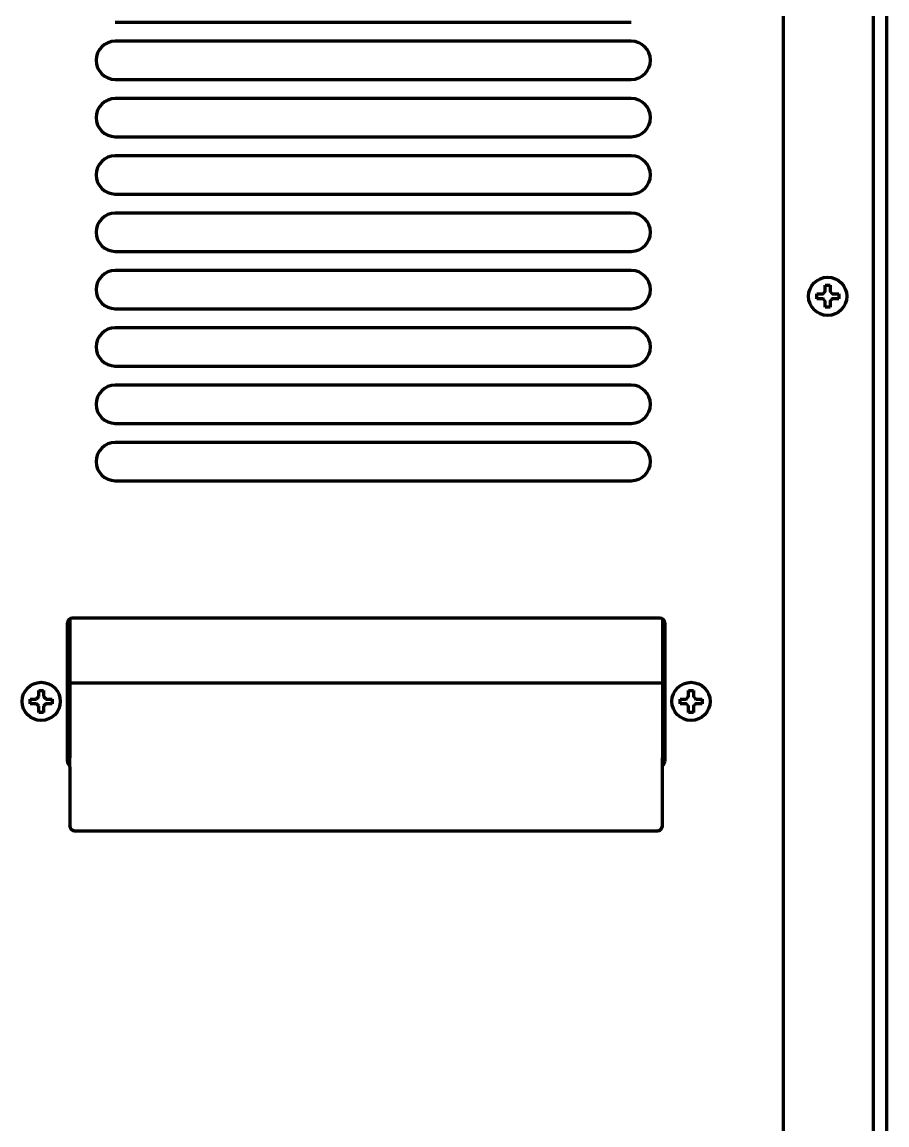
# Model space of a CAD drawing. Header units: inches. Extents: x 904 to 7172, y 213 to 5528.
# Drawn here: x 6954.6 to 7135.6, y 3264.5 to 3495.3 of the extents above; entities that cross this region are included whole.
import ezdxf

# ---------------------------------------------------------------- set-up
doc = ezdxf.new("R2010")
doc.units = ezdxf.units.IN

msp = doc.modelspace()

# ---------------------------------------------------------------- linework, layer by layer
at = {"linetype": 'Continuous', "lineweight": 70}
for p, q in [((7135.64, 2038.72), (7135.64, 3690.24)), ((7132.84, 2379.32), (7132.84, 3680.3)), ((7113.94, 3675.37), (7113.94, 2377.32)), ((6974.14, 3495.32), (7082.14, 3495.32)), ((7082.14, 3491.32), (6974.14, 3491.32)), ((6974.14, 3483.32), (7082.14, 3483.32)), ((7082.14, 3479.32), (6974.14, 3479.32)), ((6974.14, 3471.32), (7082.14, 3471.32)), ((7082.14, 3467.32), (6974.14, 3467.32)), ((6974.14, 3459.32), (7082.14, 3459.32)), ((7082.14, 3455.32), (6974.14, 3455.32)), ((6974.14, 3447.32), (7082.14, 3447.32)), ((7082.14, 3443.32), (6974.14, 3443.32)), ((7120.94, 3437.92), (7120.94, 3438.42)), ((7120.94, 3437.42), (7120.94, 3437.92)), ((7125.54, 3438.42), (7125.54, 3437.92)), ((7125.54, 3437.92), (7125.54, 3437.42)), ((6974.14, 3435.32), (7082.14, 3435.32)), ((7082.14, 3431.32), (6974.14, 3431.32)), ((6974.14, 3423.32), (7082.14, 3423.32)), ((7082.14, 3419.32), (6974.14, 3419.32)), ((6974.14, 3411.32), (7082.14, 3411.32)), ((7082.14, 3407.32), (6974.14, 3407.32)), ((6974.14, 3399.32), (7082.14, 3399.32)), ((6964.14, 3340.57), (6964.14, 3369.57)), ((6964.64, 3370.44), (6964.64, 3341.77)), ((7088.14, 3370.57), (6965.14, 3370.57)), ((7088.64, 3370.44), (7088.64, 3341.77)), ((7089.14, 3369.57), (7089.14, 3340.57)), ((7088.64, 3356.9), (6964.64, 3356.9)), ((6956.34, 3353.12), (6956.34, 3353.62)), ((6956.34, 3352.62), (6956.34, 3353.12)), ((6960.94, 3353.62), (6960.94, 3353.12)), ((6960.94, 3353.12), (6960.94, 3352.62)), ((7092.34, 3353.12), (7092.34, 3353.62)), ((7092.34, 3352.62), (7092.34, 3353.12)), ((7096.94, 3353.62), (7096.94, 3353.12)), ((7096.94, 3353.12), (7096.94, 3352.62)), ((6964.64, 3341.76), (6964.64, 3341.32)), ((6964.64, 3339.43), (6964.64, 3341.32)), ((7088.64, 3341.76), (7088.64, 3341.32)), ((7088.64, 3339.43), (7088.64, 3341.32)), ((6964.64, 3339.43), (6964.64, 3327.05)), ((7089.06, 3339.86), (7088.64, 3340.28)), ((7088.64, 3327.05), (7088.64, 3339.43)), ((7089.04, 3339.88), (7088.67, 3340.25)), ((6964.64, 3327.02), (6964.64, 3327.05)), ((7088.64, 3327.02), (7088.64, 3327.05)), ((6965.64, 3326.05), (7087.64, 3326.05)), ((6965.64, 3326.02), (7087.64, 3326.02))]:
    msp.add_line(p, q, dxfattribs=at)
for centre in [(7123.24, 3437.92), (6958.64, 3353.12), (7094.64, 3353.12)]:
    msp.add_circle(centre, 4, dxfattribs=at)
for centre, radius, start, end in [((6974.14, 3487.32), 4, 90, 270), ((7082.14, 3487.32), 4, 270, 90), ((6974.14, 3475.32), 4, 90, 270), ((7082.14, 3475.32), 4, 270, 90), ((6974.14, 3463.32), 4, 90, 270), ((7082.14, 3463.32), 4, 270, 90), ((6974.14, 3451.32), 4, 90, 270), ((7082.14, 3451.32), 4, 270, 90), ((6974.14, 3439.32), 4, 90, 270), ((7082.14, 3439.32), 4, 270, 90), ((6974.14, 3427.32), 4, 90, 270), ((7082.14, 3427.32), 4, 270, 90), ((6974.14, 3415.32), 4, 90, 270), ((7082.14, 3415.32), 4, 270, 90), ((6974.14, 3403.32), 4, 90, 270), ((7082.14, 3403.32), 4, 270, 90), ((6965.14, 3369.57), 1, 90, 180), ((7088.14, 3369.57), 1, 0, 90), ((6965.14, 3340.57), 1, 180, 239.9977), ((7088.14, 3340.57), 1, 299.9995, 0)]:
    msp.add_arc(centre, radius, start, end, dxfattribs=at)
for centre, major_axis, ratio, start_param, end_param in [((6964.63, 3338.28), (0.01, 2), 0.083873, 0.008605, 0.147661), ((7088.65, 3338.28), (-0.01, 2), 0.083873, 6.135524, 6.27458), ((6965.64, 3327.05), (-1, 0), 0.999391, 0, 1.570796), ((6965.64, 3327.02), (1, 0), 0.999391, 3.141593, 4.712389), ((7087.64, 3327.05), (-1, 0), 0.999391, 1.570796, 3.141593), ((7087.64, 3327.02), (1, 0), 0.999391, 4.712389, 6.283185)]:
    msp.add_ellipse(centre, major_axis=major_axis, ratio=ratio, start_param=start_param, end_param=end_param, dxfattribs=at)
for points in [[(7122.74, 3438.92), (7122.74, 3438.98), (7122.74, 3439.08), (7122.74, 3439.25), (7122.74, 3439.4), (7122.74, 3439.56), (7122.74, 3439.71), (7122.74, 3439.87), (7122.74, 3440.03), (7122.74, 3440.16), (7122.74, 3440.22)], [(7122.74, 3440.22), (7122.91, 3440.22), (7123.24, 3440.22), (7123.57, 3440.22), (7123.74, 3440.22)], [(7122.24, 3438.42), (7122.26, 3438.45), (7122.31, 3438.49), (7122.38, 3438.56), (7122.45, 3438.64), (7122.52, 3438.71), (7122.6, 3438.78), (7122.67, 3438.85), (7122.71, 3438.9), (7122.74, 3438.92)], [(7123.74, 3438.92), (7123.76, 3438.9), (7123.82, 3438.84), (7123.89, 3438.77), (7123.96, 3438.7), (7124.03, 3438.63), (7124.1, 3438.56), (7124.17, 3438.49), (7124.22, 3438.44), (7124.24, 3438.42)], [(7124.24, 3438.42), (7124.29, 3438.42), (7124.4, 3438.42), (7124.56, 3438.42), (7124.72, 3438.42), (7124.88, 3438.42), (7125.03, 3438.42), (7125.19, 3438.42), (7125.35, 3438.42), (7125.47, 3438.42), (7125.54, 3438.42)], [(7122.24, 3437.42), (7122.18, 3437.42), (7122.08, 3437.42), (7121.91, 3437.42), (7121.76, 3437.42), (7121.6, 3437.42), (7121.45, 3437.42), (7121.29, 3437.42), (7121.13, 3437.42), (7121, 3437.42), (7120.94, 3437.42)], [(7122.74, 3436.92), (7122.71, 3436.95), (7122.66, 3437), (7122.59, 3437.07), (7122.52, 3437.14), (7122.45, 3437.21), (7122.38, 3437.28), (7122.31, 3437.35), (7122.26, 3437.4), (7122.24, 3437.42)], [(7123.74, 3435.62), (7123.57, 3435.62), (7123.24, 3435.62), (7122.91, 3435.62), (7122.74, 3435.62)], [(7124.24, 3437.42), (7124.21, 3437.4), (7124.17, 3437.35), (7124.1, 3437.28), (7124.02, 3437.21), (7123.95, 3437.14), (7123.88, 3437.06), (7123.81, 3436.99), (7123.76, 3436.95), (7123.74, 3436.92)], [(7123.74, 3436.92), (7123.74, 3436.87), (7123.74, 3436.76), (7123.74, 3436.6), (7123.74, 3436.44), (7123.74, 3436.28), (7123.74, 3436.13), (7123.74, 3435.98), (7123.74, 3435.81), (7123.74, 3435.69), (7123.74, 3435.62)], [(6958.14, 3354.12), (6958.14, 3354.18), (6958.14, 3354.28), (6958.14, 3354.45), (6958.14, 3354.6), (6958.14, 3354.76), (6958.14, 3354.91), (6958.14, 3355.07), (6958.14, 3355.23), (6958.14, 3355.36), (6958.14, 3355.42)], [(6958.14, 3355.42), (6958.31, 3355.42), (6958.64, 3355.42), (6958.97, 3355.42), (6959.14, 3355.42)], [(7094.14, 3354.12), (7094.14, 3354.18), (7094.14, 3354.28), (7094.14, 3354.45), (7094.14, 3354.6), (7094.14, 3354.76), (7094.14, 3354.91), (7094.14, 3355.07), (7094.14, 3355.23), (7094.14, 3355.36), (7094.14, 3355.42)], [(7094.14, 3355.42), (7094.31, 3355.42), (7094.64, 3355.42), (7094.97, 3355.42), (7095.14, 3355.42)], [(6957.64, 3352.62), (6957.58, 3352.62), (6957.48, 3352.62), (6957.31, 3352.62), (6957.16, 3352.62), (6957, 3352.62), (6956.85, 3352.62), (6956.69, 3352.62), (6956.53, 3352.62), (6956.4, 3352.62), (6956.34, 3352.62)], [(6957.64, 3353.62), (6957.66, 3353.65), (6957.71, 3353.69), (6957.78, 3353.76), (6957.85, 3353.84), (6957.92, 3353.91), (6958, 3353.98), (6958.07, 3354.05), (6958.11, 3354.1), (6958.14, 3354.12)], [(6958.14, 3352.12), (6958.11, 3352.15), (6958.06, 3352.2), (6957.99, 3352.27), (6957.92, 3352.34), (6957.85, 3352.41), (6957.78, 3352.48), (6957.71, 3352.55), (6957.66, 3352.6), (6957.64, 3352.62)], [(6959.14, 3354.12), (6959.16, 3354.1), (6959.22, 3354.04), (6959.29, 3353.97), (6959.36, 3353.9), (6959.43, 3353.83), (6959.5, 3353.76), (6959.57, 3353.69), (6959.62, 3353.64), (6959.64, 3353.62)], [(6959.64, 3352.62), (6959.61, 3352.6), (6959.57, 3352.55), (6959.5, 3352.48), (6959.42, 3352.41), (6959.35, 3352.34), (6959.28, 3352.26), (6959.21, 3352.19), (6959.16, 3352.15), (6959.14, 3352.12)], [(6959.64, 3353.62), (6959.69, 3353.62), (6959.8, 3353.62), (6959.96, 3353.62), (6960.12, 3353.62), (6960.28, 3353.62), (6960.43, 3353.62), (6960.59, 3353.62), (6960.75, 3353.62), (6960.87, 3353.62), (6960.94, 3353.62)], [(7093.64, 3352.62), (7093.58, 3352.62), (7093.48, 3352.62), (7093.31, 3352.62), (7093.16, 3352.62), (7093, 3352.62), (7092.85, 3352.62), (7092.69, 3352.62), (7092.53, 3352.62), (7092.4, 3352.62), (7092.34, 3352.62)], [(7093.64, 3353.62), (7093.66, 3353.65), (7093.71, 3353.69), (7093.78, 3353.76), (7093.85, 3353.84), (7093.92, 3353.91), (7094, 3353.98), (7094.07, 3354.05), (7094.11, 3354.1), (7094.14, 3354.12)], [(7094.14, 3352.12), (7094.11, 3352.15), (7094.06, 3352.2), (7093.99, 3352.27), (7093.92, 3352.34), (7093.85, 3352.41), (7093.78, 3352.48), (7093.71, 3352.55), (7093.66, 3352.6), (7093.64, 3352.62)], [(7095.14, 3354.12), (7095.16, 3354.1), (7095.22, 3354.04), (7095.29, 3353.97), (7095.36, 3353.9), (7095.43, 3353.83), (7095.5, 3353.76), (7095.57, 3353.69), (7095.62, 3353.64), (7095.64, 3353.62)], [(7095.64, 3352.62), (7095.61, 3352.6), (7095.57, 3352.55), (7095.5, 3352.48), (7095.42, 3352.41), (7095.35, 3352.34), (7095.28, 3352.26), (7095.21, 3352.19), (7095.16, 3352.15), (7095.14, 3352.12)], [(7095.64, 3353.62), (7095.69, 3353.62), (7095.8, 3353.62), (7095.96, 3353.62), (7096.12, 3353.62), (7096.28, 3353.62), (7096.43, 3353.62), (7096.59, 3353.62), (7096.75, 3353.62), (7096.87, 3353.62), (7096.94, 3353.62)], [(6959.14, 3350.82), (6958.97, 3350.82), (6958.64, 3350.82), (6958.31, 3350.82), (6958.14, 3350.82)], [(6959.14, 3352.12), (6959.14, 3352.07), (6959.14, 3351.96), (6959.14, 3351.8), (6959.14, 3351.64), (6959.14, 3351.48), (6959.14, 3351.33), (6959.14, 3351.18), (6959.14, 3351.01), (6959.14, 3350.89), (6959.14, 3350.82)], [(7095.14, 3350.82), (7094.97, 3350.82), (7094.64, 3350.82), (7094.31, 3350.82), (7094.14, 3350.82)], [(7095.14, 3352.12), (7095.14, 3352.07), (7095.14, 3351.96), (7095.14, 3351.8), (7095.14, 3351.64), (7095.14, 3351.48), (7095.14, 3351.33), (7095.14, 3351.18), (7095.14, 3351.01), (7095.14, 3350.89), (7095.14, 3350.82)], [(6964.62, 3340.26), (6964.62, 3340.26), (6964.61, 3340.25), (6964.61, 3340.25)], [(7088.66, 3340.26), (7088.66, 3340.26), (7088.66, 3340.25), (7088.67, 3340.25)]]:
    msp.add_open_spline(points, degree=3, dxfattribs=at)
for points in [[(7123.74, 3440.22), (7123.74, 3440.02), (7123.74, 3439.81), (7123.74, 3439.48), (7123.74, 3439.37), (7123.74, 3439.15), (7123.74, 3439.04), (7123.74, 3438.92)], [(7120.94, 3438.42), (7121.14, 3438.42), (7121.35, 3438.42), (7121.68, 3438.42), (7121.79, 3438.42), (7122.01, 3438.42), (7122.12, 3438.42), (7122.24, 3438.42)], [(7122.74, 3435.62), (7122.74, 3435.82), (7122.74, 3436.03), (7122.74, 3436.36), (7122.74, 3436.47), (7122.74, 3436.69), (7122.74, 3436.81), (7122.74, 3436.92)], [(7125.54, 3437.42), (7125.34, 3437.42), (7125.13, 3437.42), (7124.8, 3437.42), (7124.69, 3437.42), (7124.47, 3437.42), (7124.35, 3437.42), (7124.24, 3437.42)], [(6959.14, 3355.42), (6959.14, 3355.22), (6959.14, 3355.01), (6959.14, 3354.68), (6959.14, 3354.57), (6959.14, 3354.35), (6959.14, 3354.24), (6959.14, 3354.12)], [(7095.14, 3355.42), (7095.14, 3355.22), (7095.14, 3355.01), (7095.14, 3354.68), (7095.14, 3354.57), (7095.14, 3354.35), (7095.14, 3354.24), (7095.14, 3354.12)], [(6956.34, 3353.62), (6956.54, 3353.62), (6956.75, 3353.62), (6957.08, 3353.62), (6957.19, 3353.62), (6957.41, 3353.62), (6957.52, 3353.62), (6957.64, 3353.62)], [(6960.94, 3352.62), (6960.74, 3352.62), (6960.53, 3352.62), (6960.2, 3352.62), (6960.09, 3352.62), (6959.87, 3352.62), (6959.75, 3352.62), (6959.64, 3352.62)], [(7092.34, 3353.62), (7092.54, 3353.62), (7092.75, 3353.62), (7093.08, 3353.62), (7093.19, 3353.62), (7093.41, 3353.62), (7093.52, 3353.62), (7093.64, 3353.62)], [(7096.94, 3352.62), (7096.74, 3352.62), (7096.53, 3352.62), (7096.2, 3352.62), (7096.09, 3352.62), (7095.87, 3352.62), (7095.75, 3352.62), (7095.64, 3352.62)], [(6958.14, 3350.82), (6958.14, 3351.02), (6958.14, 3351.23), (6958.14, 3351.56), (6958.14, 3351.67), (6958.14, 3351.89), (6958.14, 3352.01), (6958.14, 3352.12)], [(7094.14, 3350.82), (7094.14, 3351.02), (7094.14, 3351.23), (7094.14, 3351.56), (7094.14, 3351.67), (7094.14, 3351.89), (7094.14, 3352.01), (7094.14, 3352.12)]]:
    msp.add_open_spline(points, degree=3, knots=[0, 0, 0, 0, 0.5, 0.5, 0.75, 0.75, 1, 1, 1, 1], dxfattribs=at)

doc.saveas('drawing.dxf')
